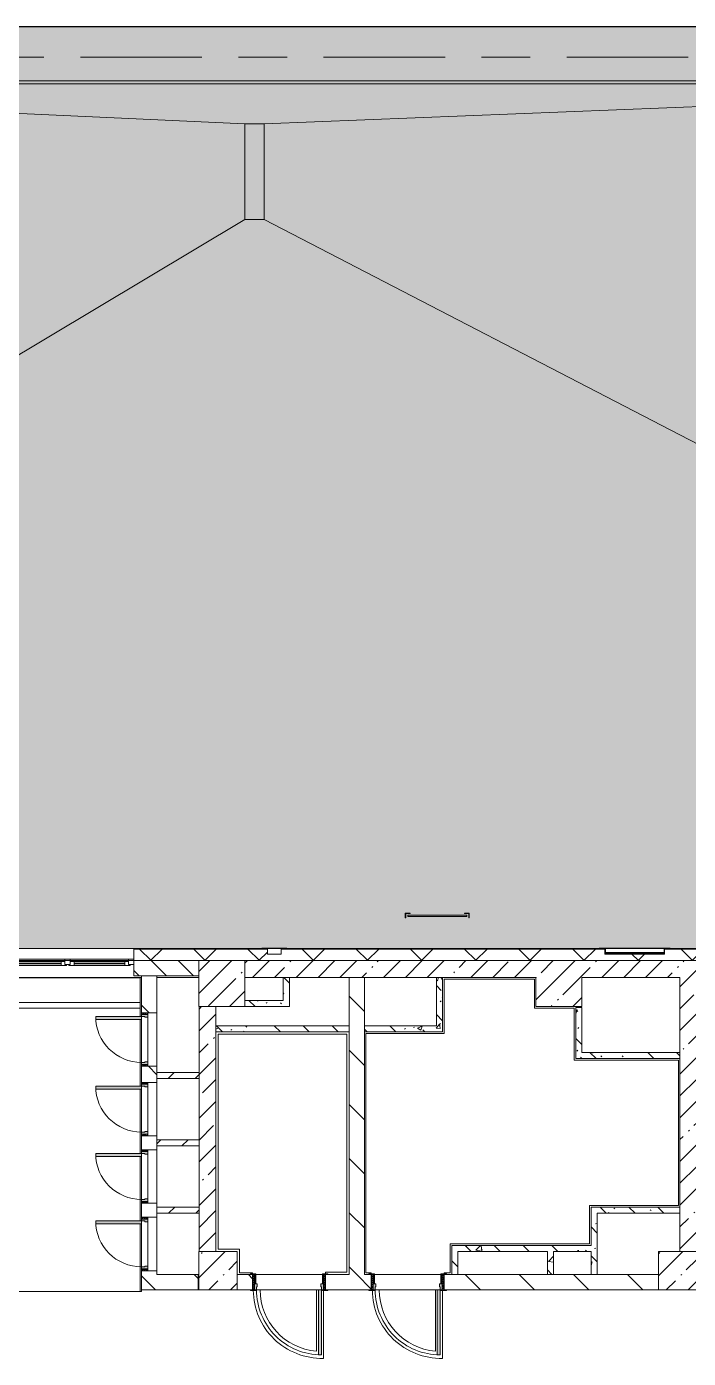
# Model space of a CAD drawing. Header units: millimetres. Extents: x 35111 to 235598, y -8553 to 29000.
# Drawn here: x 120048 to 128688, y 10005 to 27400 of the extents above; entities that cross this region are included whole.
import ezdxf

# ---------------------------------------------------------------- set-up
doc = ezdxf.new("R2010")
doc.units = ezdxf.units.MM
doc.linetypes.add('Осевая', pattern=[3175, 635, -476.25, 1587.5, -476.25])
for name, color, linetype, lineweight in [('A-DETL-1', 7, 'Continuous', 5), ('A-GENM-2', 7, 'Continuous', 5), ('A-GLAZ-2', 7, 'Continuous', 5), ('A-WALL', 7, 'Continuous', 9), ('A-WALL-2', 7, 'Continuous', 5), ('I-WALL-3', 7, 'Continuous', 5), ('S-COLS-1', 7, 'Continuous', 5), ('Оси-2', 7, 'Осевая', 9)]:
    doc.layers.add(name, color=color, linetype=linetype, lineweight=lineweight)
doc.layers.add('A-DETL-GENF-3', color=7, linetype='Continuous', lineweight=9, true_color=0xc0c0c0, transparency=0.4)
for name, color, linetype, lineweight, true_color in [('A-DOOR-2', 7, 'Continuous', 5, 0xaaaaaa), ('A-DOOR-3', 7, 'Continuous', 5, 0xe2e2e2), ('A-DOOR-FRAM-2', 7, 'Continuous', 5, 0xe2e2e2), ('A-DOOR-FRAM-3', 7, 'Continuous', 5, 0xaaaaaa), ('A-FLOR-1', 7, 'Continuous', 5, 0xb7b7b7), ('A-FLOR-2', 7, 'Continuous', 5, 0xaaaaaa), ('A-GENM-3', 7, 'Continuous', 5, 0x737373), ('A-WALL-3', 7, 'Continuous', 5, 0x737373), ('I-WALL-4', 7, 'Continuous', 5, 0x787878)]:
    doc.layers.add(name, color=color, linetype=linetype, lineweight=lineweight, true_color=true_color)
pattern_1 = [(135, (108587.53, 0), (-353.553, -353.553), [])]
pattern_2 = [(135, (1826.41, 164.685), (-14.14214, -14.14214), []), (225, (1826.41, 164.685), (14.14214, -14.14214), [])]
pattern_3 = [(45, (-296.384, 164.685), (-14.1421, 14.1421), []), (135, (-296.384, 164.685), (-14.1421, -14.1421), [])]
pattern_4 = [(45, (108587.53, 0), (-285.123, 285.123), []), (45, (108872.65, 0), (-285.123, 285.123), [504.031, -100.806, 16.764, -84.042])]
pattern_5 = [(135, (108587.53, 0), (-377.171, -377.171), [533.4, -88.9, 17.78, -88.9]), (135, (108587.53, 376.94), (-377.171, -377.171), []), (50, (108587.53, 0), (637.645, -55.787), [66.675, -733.425]), (355, (108587.5, 0), (-123.35, 668.7), [53.34, -586.74]), (100.451, (108640.66, -4.65), (514.299, 612.908), [56.665, -623.315]), (46.184, (108587.5, 177.8), (948.776, -147.15), [100.012, -1100.137]), (96.636, (108666.6, 165.5), (830.91, 865.997), [84.998, -934.973]), (351.184, (108587.5, 177.8), (830.918, 865.99), [80.01, -880.11]), (21, (108676.43, 133.35), (530.651, -357.928), [66.675, -733.425]), (326, (108676.4, 133.35), (216.308, 644.658), [53.34, -586.74]), (71.451, (108720.65, 103.5), (746.96, 286.724), [56.665, -623.315]), (37.5, (108587.53, 0), (10.8105, 295.9426), [16.764, -562.864, 16.764, -578.866, -588.962]), (37.5, (108587.53, 0), (10.8105, 295.9426), [-1175.258, 16.764, -572.198]), (7.5, (108587.53, 0), (233.869, 350.6318), [16.764, -322.834, 16.764, -549.529, -224.472]), (7.5, (108587.53, 0), (233.869, 350.6318), [-905.891, 16.764, -207.708]), (327.5, (108389.28, 0), (474.5678, -20.0513), [16.764, -205.486, 16.764, -676.656, -920.115]), (327.5, (108389.28, 0), (474.5678, -20.0513), [-915.67, 16.764, -903.351]), (317.5, (108300.4, 0), (518.452, 88.9934), [16.764, -272.161, 16.764, -443.738, -653.415]), (317.5, (108300.4, 0), (518.452, 88.9934), [-749.427, 16.764, -636.651])]
pattern_6 = [(45, (108587.53, 0), (-176.7767, 176.7767), [])]

# ---------------------------------------------------------------- blocks, each defined once
blk = doc.blocks.new('BSC_Колонна _Прямоугольная - 600х600-V203-3_9_2_птичка')
at = {"layer": 'S-COLS-1'}
h = blk.add_hatch(dxfattribs=at)
h.set_pattern_fill('FP_97', color=256, style=0, pattern_type=2)
h.set_pattern_definition([(45, (-14010, -14900), (-285.123, 285.123), []), (45, (-13724.88, -14900), (-285.123, 285.123), [504.031, -100.806, 16.764, -84.042])])
h.paths.add_polyline_path([(-22, -300), (300, -300), (300, 300), (-300, 300), (-300, -300)])
for p, q in [((300, 300), (-300, 300)), ((-300, 300), (-300, -300)), ((300, -300), (300, 300)), ((-300, -300), (300, -300))]:
    blk.add_line(p, q, dxfattribs=at)
blk = doc.blocks.new('парапет1 - парапет-18629556-3_9_2_птичка')
at = {"layer": 'A-GENM-2'}
blk.add_line((-2411, 27400), (33928, 27400), dxfattribs=at)
at = {"layer": 'A-GENM-3'}
for p, q in [((33219, 26691), (-1702, 26691)), ((-1665, 26654), (33182, 26654))]:
    blk.add_line(p, q, dxfattribs=at)
blk = doc.blocks.new('110_Дверь_СКБ_1Ст_Внутренняя1 - Д-7_п__950x2100h_Туалет EW30-32897972-3_9_2_птичка')
at = {"layer": 'A-DOOR-2'}
h = blk.add_hatch(dxfattribs=at)
h.set_pattern_fill('FP_107', color=256, style=0, pattern_type=2)
h.set_pattern_definition(pattern_2)
h.paths.add_polyline_path([(487.5, 100), (462.5, 100), (462.5, -100), (487.5, -100)])
at = {"layer": 'A-DOOR-3'}
h = blk.add_hatch(color=256, dxfattribs=at)
h.paths.add_polyline_path([(437.5, 100), (437.5, 60), (427.5, 60), (427.5, 20), (462.5, 20), (462.5, 100)])
h.paths.add_polyline_path([(-412.5, 100), (-437.5, 100), (-437.5, 20), (-402.5, 20), (-402.5, 60), (-412.5, 60)])
at = {"layer": 'A-DOOR-FRAM-2'}
for points in [[(-412.5, 950), (-412.5, 100), (-372.5, 100), (-372.5, 950)], [(-492.5, 108), (-492.5, 100), (-422.5, 100), (-422.5, 108)], [(-422.5, 20), (-437.5, 20), (-437.5, -100), (-422.5, -100)], [(517.5, 108), (447.5, 108), (447.5, 100), (517.5, 100)], [(462.5, 20), (447.5, 20), (447.5, -100), (462.5, -100)], [(-492.5, -100), (-492.5, -108), (-422.5, -108), (-422.5, -100)], [(447.5, -100), (447.5, -108), (517.5, -108), (517.5, -100)]]:
    blk.add_hatch(color=256, dxfattribs=at).paths.add_polyline_path(points)
at = {"layer": 'A-DOOR-FRAM-3'}
h = blk.add_hatch(dxfattribs=at)
h.set_pattern_fill('FP_108', color=256, style=0, pattern_type=2)
h.set_pattern_definition(pattern_3)
h.paths.add_polyline_path([(-437.5, 100), (-462.5, 100), (-462.5, -100), (-437.5, -100)])
at = {"layer": 'A-DOOR-2'}
for p, q in [((-412.5, 950), (-412.5, 100)), ((-372.5, 950), (-412.5, 950)), ((-372.5, 100), (-372.5, 950)), ((-412.5, 100), (-372.5, 100))]:
    blk.add_line(p, q, dxfattribs=at)
blk.add_arc((-412.5, 100), 850, 360, 90, dxfattribs=at)
at = {"layer": 'A-DOOR-FRAM-3'}
for p, q in [((-422.5, 108), (-492.5, 108)), ((-492.5, 108), (-492.5, 100)), ((-492.5, 100), (-422.5, 100)), ((-437.5, 100), (-462.5, 100)), ((-462.5, 100), (-462.5, -100)), ((-412.5, 100), (-437.5, 100)), ((-437.5, 100), (-437.5, 20)), ((-437.5, -100), (-437.5, 100)), ((-422.5, 100), (-437.5, 100)), ((-437.5, 100), (-437.5, 99)), ((-437.5, 99), (-422.5, 99)), ((-437.5, 20), (-402.5, 20)), ((-422.5, 20), (-437.5, 20)), ((-437.5, 20), (-437.5, -100)), ((-422.5, 100), (-422.5, 108)), ((-422.5, 99), (-422.5, 100)), ((-422.5, -100), (-422.5, 20)), ((-412.5, 60), (-412.5, 100)), ((-402.5, 60), (-412.5, 60)), ((-402.5, 20), (-402.5, 60)), ((437.5, 60), (427.5, 60)), ((427.5, 60), (427.5, 20)), ((427.5, 20), (462.5, 20)), ((437.5, 100), (437.5, 60)), ((462.5, 100), (437.5, 100)), ((517.5, 108), (447.5, 108)), ((447.5, 108), (447.5, 100)), ((462.5, 100), (447.5, 100)), ((447.5, 100), (447.5, 99)), ((447.5, 100), (517.5, 100)), ((447.5, 99), (462.5, 99)), ((462.5, 20), (447.5, 20)), ((447.5, 20), (447.5, -100)), ((462.5, 20), (462.5, 100)), ((487.5, 100), (462.5, 100)), ((462.5, 100), (462.5, -100)), ((462.5, 99), (462.5, 100)), ((462.5, -100), (462.5, 20)), ((487.5, -100), (487.5, 100)), ((517.5, 100), (517.5, 108)), ((-422.5, -100), (-492.5, -100)), ((-492.5, -100), (-492.5, -108)), ((-492.5, -108), (-422.5, -108)), ((-462.5, -100), (-437.5, -100)), ((-437.5, -100), (-422.5, -100)), ((-422.5, -108), (-422.5, -100)), ((447.5, -100), (462.5, -100)), ((517.5, -100), (447.5, -100)), ((447.5, -100), (447.5, -108)), ((447.5, -108), (517.5, -108)), ((462.5, -100), (487.5, -100)), ((517.5, -108), (517.5, -100))]:
    blk.add_line(p, q, dxfattribs=at)
blk = doc.blocks.new('110_Дверь_СКБ_1Ст_Внутренняя1 - Д-7_п__950x2100h_Туалет-32491181-3_9_2_птичка')
at = {"layer": 'A-DOOR-2'}
h = blk.add_hatch(dxfattribs=at)
h.set_pattern_fill('FP_107', color=256, style=0, pattern_type=2)
h.set_pattern_definition(pattern_2)
h.paths.add_polyline_path([(487.5, 100), (462.5, 100), (462.5, -100), (487.5, -100)])
at = {"layer": 'A-DOOR-3'}
h = blk.add_hatch(color=256, dxfattribs=at)
h.paths.add_polyline_path([(437.5, 100), (437.5, 60), (427.5, 60), (427.5, 20), (462.5, 20), (462.5, 100)])
h.paths.add_polyline_path([(-412.5, 100), (-437.5, 100), (-437.5, 20), (-402.5, 20), (-402.5, 60), (-412.5, 60)])
at = {"layer": 'A-DOOR-FRAM-2'}
for points in [[(-412.5, 950), (-412.5, 100), (-372.5, 100), (-372.5, 950)], [(-492.5, 108), (-492.5, 100), (-422.5, 100), (-422.5, 108)], [(-422.5, 20), (-437.5, 20), (-437.5, -100), (-422.5, -100)], [(517.5, 108), (447.5, 108), (447.5, 100), (517.5, 100)], [(462.5, 20), (447.5, 20), (447.5, -100), (462.5, -100)], [(-492.5, -100), (-492.5, -108), (-422.5, -108), (-422.5, -100)], [(447.5, -100), (447.5, -108), (517.5, -108), (517.5, -100)]]:
    blk.add_hatch(color=256, dxfattribs=at).paths.add_polyline_path(points)
at = {"layer": 'A-DOOR-FRAM-3'}
h = blk.add_hatch(dxfattribs=at)
h.set_pattern_fill('FP_108', color=256, style=0, pattern_type=2)
h.set_pattern_definition(pattern_3)
h.paths.add_polyline_path([(-437.5, 100), (-462.5, 100), (-462.5, -100), (-437.5, -100)])
at = {"layer": 'A-DOOR-2'}
for p, q in [((-412.5, 950), (-412.5, 100)), ((-372.5, 950), (-412.5, 950)), ((-372.5, 100), (-372.5, 950)), ((-412.5, 100), (-372.5, 100))]:
    blk.add_line(p, q, dxfattribs=at)
blk.add_arc((-412.5, 100), 850, 360, 90, dxfattribs=at)
at = {"layer": 'A-DOOR-FRAM-3'}
for p, q in [((-422.5, 108), (-492.5, 108)), ((-492.5, 108), (-492.5, 100)), ((-492.5, 100), (-422.5, 100)), ((-437.5, 100), (-462.5, 100)), ((-462.5, 100), (-462.5, -100)), ((-412.5, 100), (-437.5, 100)), ((-437.5, 100), (-437.5, 20)), ((-437.5, -100), (-437.5, 100)), ((-422.5, 100), (-437.5, 100)), ((-437.5, 100), (-437.5, 99)), ((-437.5, 99), (-422.5, 99)), ((-437.5, 20), (-402.5, 20)), ((-422.5, 20), (-437.5, 20)), ((-437.5, 20), (-437.5, -100)), ((-422.5, 100), (-422.5, 108)), ((-422.5, 99), (-422.5, 100)), ((-422.5, -100), (-422.5, 20)), ((-412.5, 60), (-412.5, 100)), ((-402.5, 60), (-412.5, 60)), ((-402.5, 20), (-402.5, 60)), ((437.5, 60), (427.5, 60)), ((427.5, 60), (427.5, 20)), ((427.5, 20), (462.5, 20)), ((437.5, 100), (437.5, 60)), ((462.5, 100), (437.5, 100)), ((517.5, 108), (447.5, 108)), ((447.5, 108), (447.5, 100)), ((462.5, 100), (447.5, 100)), ((447.5, 100), (447.5, 99)), ((447.5, 100), (517.5, 100)), ((447.5, 99), (462.5, 99)), ((462.5, 20), (447.5, 20)), ((447.5, 20), (447.5, -100)), ((462.5, 20), (462.5, 100)), ((487.5, 100), (462.5, 100)), ((462.5, 100), (462.5, -100)), ((462.5, 99), (462.5, 100)), ((462.5, -100), (462.5, 20)), ((487.5, -100), (487.5, 100)), ((517.5, 100), (517.5, 108)), ((-422.5, -100), (-492.5, -100)), ((-492.5, -100), (-492.5, -108)), ((-492.5, -108), (-422.5, -108)), ((-462.5, -100), (-437.5, -100)), ((-437.5, -100), (-422.5, -100)), ((-422.5, -108), (-422.5, -100)), ((447.5, -100), (462.5, -100)), ((517.5, -100), (447.5, -100)), ((447.5, -100), (447.5, -108)), ((447.5, -108), (517.5, -108)), ((462.5, -100), (487.5, -100)), ((517.5, -108), (517.5, -100))]:
    blk.add_line(p, q, dxfattribs=at)
blk = doc.blocks.new('BSC_Колонна _Прямоугольная - 500х500-V241-3_9_2_птичка')
at = {"layer": 'S-COLS-1'}
h = blk.add_hatch(dxfattribs=at)
h.set_pattern_fill('FP_136', color=256, style=0, pattern_type=2)
h.set_pattern_definition([(45, (-19960, -11150), (-285.123, 285.123), []), (45, (-19674.88, -11150), (-285.123, 285.123), [504.031, -100.806, 16.764, -84.042])])
h.paths.add_polyline_path([(-250, -250), (250, -250), (250, 250), (-250, 250), (-250, 71)])
for p, q in [((250, 250), (-250, 250)), ((-250, 250), (-250, -250)), ((250, -250), (250, 250)), ((-250, -250), (250, -250))]:
    blk.add_line(p, q, dxfattribs=at)
blk = doc.blocks.new('120_Окно_СКБ_2Ст - 120_Окно_СКБ_2Ст 3100х2500 _мал_створка слева_ 2-V252-3_9_2_птичка')
at = {"layer": 'A-GLAZ-2'}
for p, q in [((-1550, -127), (-1550, -57)), ((-1550, -57), (-1480, -57)), ((1550, -57), (-1550, -57)), ((-1480, -127), (-1550, -127)), ((-1550, -127), (-1500, -127)), ((-1480, -127), (-1500, -127)), ((-1500, -127), (-1500, -137)), ((-1500, -137), (670, -137)), ((670, -137), (-1500, -137)), ((-1480, -57), (-1480, -127)), ((650, -87), (-1480, -87)), ((-1480, -87), (-1480, -127)), ((-1430, -137), (-1430, -87)), ((-1430, -107), (600, -107)), ((600, -117), (-1430, -117)), ((600, -137), (600, -87)), ((650, -127), (650, -57)), ((650, -57), (720, -57)), ((650, -127), (650, -87)), ((720, -127), (650, -127)), ((670, -127), (650, -127)), ((670, -127), (700, -127)), ((670, -137), (670, -127)), ((720, -127), (700, -127)), ((700, -127), (700, -137)), ((700, -137), (1500, -137)), ((1500, -137), (700, -137)), ((720, -57), (720, -127)), ((1480, -87), (720, -87)), ((720, -87), (720, -127)), ((770, -137), (770, -87)), ((770, -107), (1430, -107)), ((1430, -117), (770, -117)), ((1430, -137), (1430, -87)), ((1480, -127), (1480, -57)), ((1480, -57), (1550, -57)), ((1480, -127), (1480, -87)), ((1550, -127), (1480, -127)), ((1500, -127), (1480, -127)), ((1500, -127), (1550, -127)), ((1500, -137), (1500, -127)), ((1550, -57), (1550, -127))]:
    blk.add_line(p, q, dxfattribs=at)
blk = doc.blocks.new('BSC_Колонна _Прямоугольная - 500х500-V303-3_9_2_птичка')
at = {"layer": 'S-COLS-1'}
h = blk.add_hatch(dxfattribs=at)
h.set_pattern_fill('FP_157', color=256, style=0, pattern_type=2)
h.set_pattern_definition([(45, (-13960, -11150), (-285.123, 285.123), []), (45, (-13674.88, -11150), (-285.123, 285.123), [504.031, -100.806, 16.764, -84.042])])
h.paths.add_polyline_path([(-250, -250), (250, -250), (250, 250), (-250, 250), (-250, 71)])
for p, q in [((250, 250), (-250, 250)), ((-250, 250), (-250, -250)), ((250, -250), (250, 250)), ((-250, -250), (250, -250))]:
    blk.add_line(p, q, dxfattribs=at)
blk = doc.blocks.new('ОМ_Арматурный стержень_Форма 1 - ОМ_Арматурный стержень_Форма 1-22194821-3_9_2_птичка')
at = {"layer": 'A-GENM-3'}
for p, q in [((17206, 15793), (16438, 15793)), ((16438, 15784), (16438, 15793)), ((16438, 15775), (16438, 15784)), ((16438, 15775), (17206, 15775)), ((17206, 15793), (17206, 15784)), ((17206, 15784), (17206, 15775))]:
    blk.add_line(p, q, dxfattribs=at)
blk = doc.blocks.new('ОМ_Уголок_ГОСТ 8509-93 - ОМ_Уголок_ГОСТ 8509-93-22194824-3_9_2_птичка')
at = {"layer": 'A-GENM-3'}
for p, q in [((16404, 15821), (16404, 15758)), ((16467, 15821), (16404, 15821)), ((16404, 15758), (16410, 15758)), ((16410, 15758), (16410, 15815)), ((16410, 15815), (16467, 15815)), ((16467, 15815), (16467, 15821))]:
    blk.add_line(p, q, dxfattribs=at)
blk = doc.blocks.new('ОМ_Уголок_ГОСТ 8509-93 - ОМ_Уголок_ГОСТ 8509-93-V308-3_9_2_птичка')
at = {"layer": 'A-GENM-3'}
for p, q in [((17240, 15821), (17177, 15821)), ((17177, 15821), (17177, 15815)), ((17177, 15815), (17234, 15815)), ((17234, 15815), (17234, 15758)), ((17234, 15758), (17240, 15758)), ((17240, 15758), (17240, 15821))]:
    blk.add_line(p, q, dxfattribs=at)
blk = doc.blocks.new('110_Дверь_СКБ_1Ст - д-18 700x2100h_Технический шкаф ЭОМ и СС-V310-3_9_2_птичка')
at = {"layer": 'A-DOOR-2'}
h = blk.add_hatch(dxfattribs=at)
h.set_pattern_fill('FP_44', color=256, style=0, pattern_type=2)
h.set_pattern_definition([(135, (1951.41, 164.685), (-14.14214, -14.14214), []), (225, (1951.41, 164.685), (14.14214, -14.14214), [])])
h.paths.add_polyline_path([(337.5, 20), (362.5, 20), (362.5, 100), (337.5, 100)])
at = {"layer": 'A-DOOR-3'}
h = blk.add_hatch(color=256, dxfattribs=at)
h.paths.add_polyline_path([(-312.5, 100), (-312.5, 20), (-277.5, 20), (-277.5, 60), (-287.5, 60), (-287.5, 100)])
h.paths.add_polyline_path([(302.5, 60), (302.5, 20), (337.5, 20), (337.5, 100), (312.5, 100), (312.5, 60)])
at = {"layer": 'A-DOOR-FRAM-2'}
blk.add_hatch(color=256, dxfattribs=at).paths.add_polyline_path([(272.5, 700), (272.5, 100), (312.5, 100), (312.5, 700)])
at = {"layer": 'A-DOOR-FRAM-3'}
h = blk.add_hatch(dxfattribs=at)
h.set_pattern_fill('FP_45', color=256, style=0, pattern_type=2)
h.set_pattern_definition([(45, (-171.384, 164.685), (-14.1421, 14.1421), []), (135, (-171.384, 164.685), (-14.1421, -14.1421), [])])
h.paths.add_polyline_path([(-337.5, 20), (-312.5, 20), (-312.5, 100), (-337.5, 100)])
at = {"layer": 'A-DOOR-2'}
for p, q in [((312.5, 700), (272.5, 700)), ((272.5, 700), (272.5, 100)), ((312.5, 100), (312.5, 700)), ((272.5, 100), (312.5, 100))]:
    blk.add_line(p, q, dxfattribs=at)
blk.add_arc((312.5, 100), 600, 90, 180, dxfattribs=at)
at = {"layer": 'A-DOOR-FRAM-3'}
for p, q in [((-312.5, 100), (-337.5, 100)), ((-337.5, 100), (-337.5, 20)), ((-337.5, 20), (-312.5, 20)), ((-287.5, 100), (-312.5, 100)), ((-312.5, 100), (-312.5, 20)), ((-312.5, 20), (-312.5, 100)), ((-312.5, 20), (-277.5, 20)), ((-287.5, 60), (-287.5, 100)), ((-287.5, 100), (272.5, 100)), ((-277.5, 60), (-287.5, 60)), ((-277.5, 20), (-277.5, 60)), ((302.5, 20), (-277.5, 20)), ((312.5, 60), (302.5, 60)), ((302.5, 60), (302.5, 20)), ((302.5, 20), (337.5, 20)), ((312.5, 100), (312.5, 60)), ((337.5, 100), (312.5, 100)), ((337.5, 20), (337.5, 100)), ((362.5, 100), (337.5, 100)), ((337.5, 100), (337.5, 20)), ((337.5, 20), (362.5, 20)), ((362.5, 20), (362.5, 100))]:
    blk.add_line(p, q, dxfattribs=at)
blk = doc.blocks.new('Полоса с поворотом - Полоса с поворотом-23831104-3_9_2_птичка')
at = {"layer": 'A-GENM-2'}
for p, q in [((19783, 15306), (19017, 15306)), ((19017, 15298), (19783, 15298))]:
    blk.add_line(p, q, dxfattribs=at)
at = {"layer": 'A-GENM-3'}
blk.add_line((19017, 15363), (19783, 15363), dxfattribs=at)
blk = doc.blocks.new('Уголок вложенный - Уголок вложенный-23831105-3_9_2_птичка')
at = {"layer": 'A-GENM-2'}
for p, q in [((29237, 15288), (29237, 15349)), ((29244, 15358), (29244, 15285)), ((29244, 15285), (29240, 15285))]:
    blk.add_line(p, q, dxfattribs=at)
at = {"layer": 'A-GENM-2', "flags": 128}
for points in [[(29237, 15349), (29237, 15351), (29236, 15353), (29235, 15355), (29234, 15356), (29232, 15357), (29230, 15358), (29228, 15358)], [(29240, 15285), (29239, 15285), (29239, 15285), (29238, 15286), (29238, 15286), (29237, 15287), (29237, 15287), (29237, 15288)]]:
    blk.add_lwpolyline(points, dxfattribs=at)
at = {"layer": 'A-GENM-3'}
for p, q in [((29164, 15365), (29244, 15365)), ((29164, 15361), (29164, 15365)), ((29228, 15358), (29167, 15358)), ((29244, 15365), (29244, 15358))]:
    blk.add_line(p, q, dxfattribs=at)
at = {"layer": 'A-GENM-3', "flags": 128}
blk.add_lwpolyline([(29167, 15358), (29166, 15358), (29166, 15358), (29165, 15359), (29165, 15359), (29164, 15360), (29164, 15360), (29164, 15361)], dxfattribs=at)
blk = doc.blocks.new('Уголок вложенный - Уголок вложенный-V320-3_9_2_птичка')
at = {"layer": 'A-GENM-2'}
for p, q in [((30010, 15285), (30010, 15358)), ((30017, 15349), (30017, 15288)), ((30014, 15285), (30010, 15285))]:
    blk.add_line(p, q, dxfattribs=at)
at = {"layer": 'A-GENM-2', "flags": 128}
for points in [[(30026, 15358), (30024, 15358), (30022, 15357), (30020, 15356), (30019, 15355), (30018, 15353), (30017, 15351), (30017, 15349)], [(30017, 15288), (30017, 15287), (30017, 15287), (30016, 15286), (30016, 15286), (30015, 15285), (30015, 15285), (30014, 15285)]]:
    blk.add_lwpolyline(points, dxfattribs=at)
at = {"layer": 'A-GENM-3'}
for p, q in [((30010, 15365), (30090, 15365)), ((30010, 15358), (30010, 15365)), ((30087, 15358), (30026, 15358)), ((30090, 15365), (30090, 15361))]:
    blk.add_line(p, q, dxfattribs=at)
at = {"layer": 'A-GENM-3', "flags": 128}
blk.add_lwpolyline([(30090, 15361), (30090, 15360), (30090, 15360), (30089, 15359), (30089, 15359), (30088, 15358), (30088, 15358), (30087, 15358)], dxfattribs=at)
blk = doc.blocks.new('Уголок вложенный - Уголок вложенный-V321-3_9_2_птичка')
at = {"layer": 'A-GENM-2'}
blk.add_line((30010, 15285), (29244, 15285), dxfattribs=at)
at = {"layer": 'A-GENM-2', "flags": 128}
for points in [[(29237, 15349), (29237, 15351), (29236, 15353), (29235, 15355), (29234, 15356), (29232, 15357), (29230, 15358), (29228, 15358)], [(30026, 15358), (30024, 15358), (30022, 15357), (30020, 15356), (30019, 15355), (30018, 15353), (30017, 15351), (30017, 15349)]]:
    blk.add_lwpolyline(points, dxfattribs=at)
at = {"layer": 'A-GENM-3'}
blk.add_line((29244, 15365), (30010, 15365), dxfattribs=at)
blk = doc.blocks.new('Уголок вложенный - Уголок вложенный-23964580-3_9_2_птичка')
at = {"layer": 'A-GENM-2'}
for p, q in [((14603, 15288), (14603, 15349)), ((14610, 15285), (14606, 15285))]:
    blk.add_line(p, q, dxfattribs=at)
at = {"layer": 'A-GENM-2', "flags": 128}
for points in [[(14603, 15349), (14603, 15351), (14602, 15353), (14601, 15355), (14600, 15356), (14598, 15357), (14596, 15358), (14594, 15358)], [(14606, 15285), (14605, 15285), (14605, 15285), (14604, 15286), (14604, 15286), (14603, 15287), (14603, 15287), (14603, 15288)]]:
    blk.add_lwpolyline(points, dxfattribs=at)
at = {"layer": 'A-GENM-3'}
for p, q in [((14530, 15361), (14530, 15365)), ((14594, 15358), (14533, 15358))]:
    blk.add_line(p, q, dxfattribs=at)
at = {"layer": 'A-GENM-3', "flags": 128}
blk.add_lwpolyline([(14533, 15358), (14532, 15358), (14532, 15358), (14531, 15359), (14531, 15359), (14530, 15360), (14530, 15360), (14530, 15361)], dxfattribs=at)
blk = doc.blocks.new('Уголок вложенный - Уголок вложенный-V330-3_9_2_птичка')
at = {"layer": 'A-GENM-2'}
for p, q in [((14783, 15349), (14783, 15288)), ((14780, 15285), (14776, 15285))]:
    blk.add_line(p, q, dxfattribs=at)
at = {"layer": 'A-GENM-2', "flags": 128}
for points in [[(14792, 15358), (14790, 15358), (14788, 15357), (14786, 15356), (14785, 15355), (14784, 15353), (14783, 15351), (14783, 15349)], [(14783, 15288), (14783, 15287), (14783, 15287), (14782, 15286), (14782, 15286), (14781, 15285), (14781, 15285), (14780, 15285)]]:
    blk.add_lwpolyline(points, dxfattribs=at)
at = {"layer": 'A-GENM-3'}
for p, q in [((14853, 15358), (14792, 15358)), ((14856, 15365), (14856, 15361))]:
    blk.add_line(p, q, dxfattribs=at)
at = {"layer": 'A-GENM-3', "flags": 128}
blk.add_lwpolyline([(14856, 15361), (14856, 15360), (14856, 15360), (14855, 15359), (14855, 15359), (14854, 15358), (14854, 15358), (14853, 15358)], dxfattribs=at)
blk = doc.blocks.new('Уголок вложенный - Уголок вложенный-V331-3_9_2_птичка')
at = {"layer": 'A-GENM-2'}
blk.add_line((14776, 15285), (14610, 15285), dxfattribs=at)
at = {"layer": 'A-GENM-2', "flags": 128}
for points in [[(14598, 15357), (14596, 15358), (14594, 15358)], [(14792, 15358), (14790, 15358), (14788, 15357)]]:
    blk.add_lwpolyline(points, dxfattribs=at)
blk = doc.blocks.new('Уголок вложенный - Уголок вложенный-V332-3_9_2_птичка')
at = {"layer": 'A-GENM-2'}
for p, q in [((14603, 15349), (14603, 15288)), ((14783, 15288), (14783, 15349)), ((14606, 15285), (14780, 15285))]:
    blk.add_line(p, q, dxfattribs=at)
at = {"layer": 'A-GENM-2', "flags": 128}
for points in [[(14594, 15358), (14596, 15358), (14598, 15357), (14600, 15356), (14601, 15355), (14602, 15353), (14603, 15351), (14603, 15349)], [(14783, 15349), (14783, 15351), (14784, 15353), (14785, 15355), (14786, 15356), (14788, 15357), (14790, 15358), (14792, 15358)], [(14603, 15288), (14603, 15287), (14603, 15287), (14604, 15286), (14604, 15286), (14605, 15285), (14605, 15285), (14606, 15285)], [(14780, 15285), (14781, 15285), (14781, 15285), (14782, 15286), (14782, 15286), (14783, 15287), (14783, 15287), (14783, 15288)]]:
    blk.add_lwpolyline(points, dxfattribs=at)
at = {"layer": 'A-GENM-3'}
for p, q in [((14530, 15365), (14856, 15365)), ((14530, 15365), (14530, 15361)), ((14533, 15358), (14853, 15358)), ((14856, 15361), (14856, 15365))]:
    blk.add_line(p, q, dxfattribs=at)
at = {"layer": 'A-GENM-3', "flags": 128}
for points in [[(14530, 15361), (14530, 15360), (14530, 15360), (14531, 15359), (14531, 15359), (14532, 15358), (14532, 15358), (14533, 15358)], [(14853, 15358), (14854, 15358), (14854, 15358), (14855, 15359), (14855, 15359), (14856, 15360), (14856, 15360), (14856, 15361)]]:
    blk.add_lwpolyline(points, dxfattribs=at)
blk = doc.blocks.new('Зашивка приборов отопления34 - Зашивка приборов отопления-33324488-3_9_2_птичка')
at = {"layer": 'A-WALL-2'}
for p, q in [((34188, 26888), (34188, 26567)), ((40348, 26888), (34188, 26888)), ((40348, 26567), (40348, 26888)), ((34188, 26567), (40348, 26567)), ((40348, 26567), (34188, 26567)), ((34188, 26567), (34188, 26492)), ((34188, 26492), (40348, 26492)), ((40348, 26492), (40348, 26567))]:
    blk.add_line(p, q, dxfattribs=at)

msp = doc.modelspace()

# ---------------------------------------------------------------- hatches: boundary and pattern name
at = {"layer": 'A-DETL-GENF-3'}
msp.add_hatch(color=256, dxfattribs=at).paths.add_polyline_path([(107659.8, 14774.9), (108319.5, 14774.9), (108319.5, 15358), (147347.5, 15358), (147347.5, 23888.3), (142515.6, 23888.3), (142515.6, 27398.1), (106178.5, 27398.1), (106178.5, 14774.9), (107193.7, 14774.9)])
at = {"layer": 'A-WALL-2'}
h = msp.add_hatch(dxfattribs=at)
h.set_pattern_fill('FP_105', color=256, style=0, pattern_type=2)
h.set_pattern_definition([(45, (108587.53, 0), (-353.5534, 353.5534), []), (135, (108587.53, 0), (-353.5534, -353.5534), [])])
h.paths.add_polyline_path([(135625.9, 15200), (140697.5, 15200), (140697.5, 15350), (138604.5, 15349), (138604.5, 15288), (138597.5, 15285), (137824.5, 15288), (137824.5, 15350), (134197.8, 15349), (134197.8, 15288), (134190.8, 15285), (133017.8, 15288), (133017.8, 15350), (128377.5, 15349), (128377.5, 15288), (128370.5, 15285), (127597.5, 15288), (127597.5, 15350), (123370.5, 15349), (123370.5, 15288), (123363.5, 15285), (123190.5, 15288), (123190.3, 15350), (121447.5, 15350), (121447.5, 15200), (134997.5, 15200)])
h.paths.add_polyline_path([(146897.6, 15200), (146897.6, 15350), (146397.5, 15350), (146397.5, 15200), (146812.3, 15200)])
h.paths.add_polyline_path([(143247.5, 15200), (143997.5, 15200), (143997.5, 15350), (143247.5, 15350)])
h.paths.add_polyline_path([(142197.5, 15200), (142347.5, 15200), (142347.5, 15350), (142197.5, 15350), (142197.5, 15270.2)])
h.paths.add_polyline_path([(117747.5, 15200), (118347.5, 15200), (118347.5, 15350), (117747.5, 15350)])
h.paths.add_polyline_path([(115117.4, 15200), (115347.5, 15200), (115347.5, 15350), (108627.5, 15350), (108627.5, 15293), (108477.5, 15293), (108477.5, 15200), (114747.5, 15200)])
h.paths.add_polyline_path([(116847.5, 15200), (116847.5, 15350), (116247.5, 15350), (116247.5, 15200)])
h.paths.add_polyline_path([(141597.5, 15200), (141827.5, 15200), (141822.5, 15350), (141597.5, 15350), (141597.5, 15270.2)])
h = msp.add_hatch(dxfattribs=at)
h.set_pattern_fill('FP_103', color=256, style=0, pattern_type=2)
h.set_pattern_definition([(135, (108587.53, 0), (-176.7767, -176.7767), [])])
h.paths.add_polyline_path([(121642.8, 15000), (122297.5, 15000), (122297.5, 15200), (121447.5, 15200), (121447.5, 15000), (121548.8, 15000)])
h.paths.add_polyline_path([(113247.5, 15000), (114747.5, 15000), (114747.5, 15200), (113247.5, 15200)])
h.paths.add_polyline_path([(117914, 15000), (118347.5, 15000), (118347.5, 15200), (117747.5, 15200), (117747.5, 15000)])
h.paths.add_polyline_path([(116847.5, 15000), (116847.5, 15200), (116247.5, 15200), (116247.5, 15000)])
at = {"layer": 'I-WALL-3'}
h = msp.add_hatch(dxfattribs=at)
h.set_pattern_fill('FP_101', color=256, style=0, pattern_type=2)
h.set_pattern_definition(pattern_4)
h.paths.add_polyline_path([(140697.5, 14980), (140697.5, 15200), (139197.5, 15200), (139197.5, 14980), (140348.7, 14980)])
h.paths.add_polyline_path([(123397.5, 14980), (126697.8, 14980), (126697.8, 15200), (122897.5, 15200), (122897.5, 14980)])
h.paths.add_polyline_path([(138597.5, 14980), (138597.5, 15200), (134997.5, 15200), (134997.5, 14980), (138422.5, 14980)])
h.paths.add_polyline_path([(134397.5, 14980), (134397.5, 15200), (131097.5, 15200), (131097.5, 14980), (133761.5, 14980)])
h.paths.add_polyline_path([(127297.8, 14980), (130497.5, 14980), (130497.5, 15200), (127297.8, 15200)])
h = msp.add_hatch(dxfattribs=at)
h.set_pattern_fill('FP_104', color=256, style=0, pattern_type=2)
h.set_pattern_definition(pattern_1)
h.paths.add_polyline_path([(121628.8, 11100), (121748.8, 11100), (121748.8, 11150), (121548.8, 11150), (121548.8, 11100)])
h.paths.add_polyline_path([(121548.8, 11850), (121748.8, 11850), (121748.8, 12030), (121548.8, 12030)])
h.paths.add_polyline_path([(121748.8, 12730), (121748.8, 12910), (121548.8, 12910), (121548.8, 12730), (121628.8, 12730)])
h.paths.add_polyline_path([(121628.8, 13610), (121748.8, 13610), (121748.8, 13819.9), (121548.8, 13819.9), (121548.8, 13610)])
h.paths.add_polyline_path([(121548.8, 14519.9), (121748.8, 14519.9), (121748.8, 15000), (121548.8, 15000), (121548.8, 14691.7)])
h = msp.add_hatch(dxfattribs=at)
h.set_pattern_fill('FP_104', color=256, style=0, pattern_type=2)
h.set_pattern_definition(pattern_1)
h.paths.add_polyline_path([(124439.4, 11100), (124457.5, 11100), (124457.5, 14980), (124257.5, 14980), (124257.5, 11100)])
h = msp.add_hatch(dxfattribs=at)
h.set_pattern_fill('FP_101', color=256, style=0, pattern_type=2)
h.set_pattern_definition(pattern_4)
h.paths.add_polyline_path([(128797.5, 11400), (128797.5, 14980), (128577.5, 14980), (128577.5, 11400)])
h = msp.add_hatch(dxfattribs=at)
h.set_pattern_fill('FP_101', color=256, style=0, pattern_type=2)
h.set_pattern_definition(pattern_4)
h.paths.add_polyline_path([(122298.5, 11400), (122518.5, 11400), (122518.5, 14600), (122298.5, 14600), (122298.5, 11900)])
h = msp.add_hatch(dxfattribs=at)
h.set_pattern_fill('FP_106', color=256, style=0, pattern_type=2)
h.set_pattern_definition(pattern_6)
h.paths.add_polyline_path([(122298.5, 13660), (122298.5, 13740), (121748.8, 13740), (121748.8, 13660)])
h = msp.add_hatch(dxfattribs=at)
h.set_pattern_fill('FP_106', color=256, style=0, pattern_type=2)
h.set_pattern_definition(pattern_6)
h.paths.add_polyline_path([(122298.5, 12780), (122298.5, 12860), (121748.8, 12860), (121748.8, 12780)])
h = msp.add_hatch(dxfattribs=at)
h.set_pattern_fill('FP_106', color=256, style=0, pattern_type=2)
h.set_pattern_definition(pattern_6)
h.paths.add_polyline_path([(122298.5, 11900), (122298.5, 11980), (121748.8, 11980), (121748.8, 11900)])
h = msp.add_hatch(dxfattribs=at)
h.set_pattern_fill('FP_104', color=256, style=0, pattern_type=2)
h.set_pattern_definition(pattern_1)
h.paths.add_polyline_path([(122288.5, 10900), (122288.5, 11100), (121548.8, 11100), (121548.8, 10900)])
h = msp.add_hatch(dxfattribs=at)
h.set_pattern_fill('FP_104', color=256, style=0, pattern_type=2)
h.set_pattern_definition(pattern_1)
h.paths.add_polyline_path([(128297.5, 10900), (128297.5, 11100), (125497.5, 11100), (125497.5, 10900), (128168.3, 10900)])
h.paths.add_polyline_path([(124547.5, 10900), (124547.5, 11100), (123948.5, 11100), (123948.5, 10900), (124517.5, 10900)])
h.paths.add_polyline_path([(122968.5, 10900), (122998.5, 10900), (122998.5, 11100), (122797.5, 11100), (122797.5, 10900)])
at = {"layer": 'I-WALL-4'}
h = msp.add_hatch(dxfattribs=at)
h.set_pattern_fill('FP_111', color=256, style=0, pattern_type=2)
h.set_pattern_definition(pattern_5)
h.paths.add_polyline_path([(123477.5, 14680), (123477.5, 14980), (123397.5, 14980), (123397.5, 14680)])
h = msp.add_hatch(dxfattribs=at)
h.set_pattern_fill('FP_111', color=256, style=0, pattern_type=2)
h.set_pattern_definition(pattern_5)
h.paths.add_polyline_path([(125477.5, 14350), (125477.5, 14980), (125397.5, 14980), (125397.5, 14350)])
h = msp.add_hatch(dxfattribs=at)
h.set_pattern_fill('FP_111', color=256, style=0, pattern_type=2)
h.set_pattern_definition(pattern_5)
h.paths.add_polyline_path([(122897.5, 14600), (123477.5, 14600), (123477.5, 14680), (122897.5, 14680)])
h = msp.add_hatch(dxfattribs=at)
h.set_pattern_fill('FP_111', color=256, style=0, pattern_type=2)
h.set_pattern_definition(pattern_5)
h.paths.add_polyline_path([(127297.8, 13920), (127297.8, 14590), (127217.8, 14590), (127217.8, 13920)])
h = msp.add_hatch(dxfattribs=at)
h.set_pattern_fill('FP_111', color=256, style=0, pattern_type=2)
h.set_pattern_definition(pattern_5)
h.paths.add_polyline_path([(124257.5, 14270), (124257.5, 14350), (122518.5, 14350), (122518.5, 14270), (122575, 14270)])
h = msp.add_hatch(dxfattribs=at)
h.set_pattern_fill('FP_111', color=256, style=0, pattern_type=2)
h.set_pattern_definition(pattern_5)
h.paths.add_polyline_path([(124457.5, 14270), (125477.5, 14270), (125477.5, 14350), (124457.5, 14350)])
h = msp.add_hatch(dxfattribs=at)
h.set_pattern_fill('FP_111', color=256, style=0, pattern_type=2)
h.set_pattern_definition(pattern_5)
h.paths.add_polyline_path([(128577.5, 13920), (128577.5, 14000), (127297.8, 14000), (127297.8, 13920), (128168.3, 13920)])
h = msp.add_hatch(dxfattribs=at)
h.set_pattern_fill('FP_111', color=256, style=0, pattern_type=2)
h.set_pattern_definition(pattern_5)
h.paths.add_polyline_path([(127497.5, 11100), (127497.5, 11981.9), (127417.5, 11981.9), (127417.5, 11100)])
h = msp.add_hatch(dxfattribs=at)
h.set_pattern_fill('FP_111', color=256, style=0, pattern_type=2)
h.set_pattern_definition(pattern_5)
h.paths.add_polyline_path([(128577.5, 11901.9), (128577.5, 11981.9), (127497.5, 11981.9), (127497.5, 11901.9), (128168.3, 11901.9)])
h = msp.add_hatch(dxfattribs=at)
h.set_pattern_fill('FP_111', color=256, style=0, pattern_type=2)
h.set_pattern_definition(pattern_5)
h.paths.add_polyline_path([(125597.5, 11100), (125677.5, 11100), (125677.5, 11480), (125597.5, 11480), (125597.5, 11221)])
h = msp.add_hatch(dxfattribs=at)
h.set_pattern_fill('FP_111', color=256, style=0, pattern_type=2)
h.set_pattern_definition(pattern_5)
h.paths.add_polyline_path([(126927.5, 11400), (127417.5, 11400), (127417.5, 11480), (125677.5, 11480), (125677.5, 11400), (126847.5, 11400)])
h = msp.add_hatch(dxfattribs=at)
h.set_pattern_fill('FP_111', color=256, style=0, pattern_type=2)
h.set_pattern_definition(pattern_5)
h.paths.add_polyline_path([(126927.5, 11100), (126927.5, 11400), (126847.5, 11400), (126847.5, 11100)])
at = {"layer": 'S-COLS-1'}
h = msp.add_hatch(dxfattribs=at)
h.set_pattern_fill('FP_101', color=256, style=0, pattern_type=2)
h.set_pattern_definition(pattern_4)
h.paths.add_polyline_path([(127297.8, 14600), (127297.8, 15200), (126697.8, 15200), (126697.8, 14600)])

# ---------------------------------------------------------------- linework, layer by layer
at = {"layer": 'A-DETL-1'}
for p, q in [((142515.6, 27398.1), (106178.5, 27398.1)), ((108319.5, 15358), (146897.6, 15358))]:
    msp.add_line(p, q, dxfattribs=at)
at = {"layer": 'A-FLOR-1'}
for p, q in [((122897.5, 26130), (111587.8, 26653.6)), ((136184, 26653.6), (123147.5, 26130)), ((122897.5, 24880), (122897.5, 26130)), ((123147.5, 26130), (122897.5, 26130)), ((123147.5, 26130), (123147.5, 24880)), ((107229.5, 15518.4), (122897.5, 24880)), ((123147.5, 24880), (122897.5, 24880)), ((141515.7, 15358), (123147.5, 24880))]:
    msp.add_line(p, q, dxfattribs=at)
at = {"layer": 'A-FLOR-2'}
for p, q in [((121528.8, 14980), (115347.5, 14980)), ((121528.8, 14655), (121528.8, 14980)), ((126677.8, 14960), (125497.5, 14960)), ((125497.5, 14960), (125497.5, 14250)), ((126677.8, 14580), (126677.8, 14960)), ((115347.5, 14655), (121528.8, 14655)), ((121528.8, 14469.9), (121528.8, 14580)), ((127197.8, 14580), (126677.8, 14580)), ((127197.8, 13900), (127197.8, 14580)), ((121528.8, 13560), (121528.8, 14429.9)), ((124226.5, 14239), (122549.5, 14239)), ((122549.5, 14239), (122549.5, 11431)), ((124226.5, 11131), (124226.5, 14239)), ((125497.5, 14250), (124477.5, 14250)), ((124477.5, 14250), (124477.5, 11120)), ((128557.5, 13900), (127197.8, 13900)), ((128557.5, 12000), (128557.5, 13900)), ((121528.8, 12680), (121528.8, 13520)), ((121528.8, 11800), (121528.8, 12640)), ((127397.5, 11500), (127397.5, 12000)), ((127397.5, 12000), (128557.5, 12000)), ((121528.8, 10880), (121528.8, 11760)), ((125577.5, 11120), (125577.5, 11500)), ((125577.5, 11500), (127397.5, 11500)), ((122549.5, 11431), (122828.5, 11431)), ((122828.5, 11431), (122828.5, 11120)), ((122828.5, 11120), (122998.5, 11120)), ((122998.5, 11120), (122998.5, 11108)), ((123948.5, 11108), (123948.5, 11131)), ((123948.5, 11131), (124226.5, 11131)), ((124477.5, 11120), (124547.5, 11120)), ((124547.5, 11120), (124547.5, 11108)), ((125497.5, 11108), (125497.5, 11120)), ((125497.5, 11120), (125577.5, 11120)), ((121548.8, 10880), (108923.5, 10880)), ((121548.8, 10900), (121548.8, 10880)), ((122297.5, 10900), (122288.5, 10900)), ((123096.5, 10899.9), (123038.5, 10899.9)), ((123048.5, 10901.4), (123898.5, 10901.4)), ((123858.5, 10899.9), (123831.5, 10899.9)), ((123831.5, 10899.9), (123831.5, 10097.9)), ((123908.5, 10899.9), (123898.5, 10899.9)), ((123921.5, 10005.1), (123921.5, 10892)), ((124651.5, 10899.9), (124587.5, 10899.9)), ((124597.5, 10900), (125407.5, 10900)), ((125407.5, 10899.9), (125386.5, 10899.9)), ((125386.5, 10899.9), (125386.5, 10097.9)), ((125457.5, 10899.9), (125447.5, 10899.9)), ((125476.5, 10005.1), (125476.5, 10892))]:
    msp.add_line(p, q, dxfattribs=at)
for centre, radius, start, end in [((123901.5, 10899.9), 895, 180.50534, 271.28046), ((123901.5, 10899.9), 805, 180, 265.01146), ((125456.5, 10899.9), 895, 180.50534, 271.28046), ((125456.5, 10899.9), 805, 180, 265.01146)]:
    msp.add_arc(centre, radius, start, end, dxfattribs=at)
at = {"layer": 'A-WALL'}
for p, q in [((123189.6, 15353), (121447.5, 15353)), ((123190.4, 15350), (121447.5, 15350)), ((127598, 15350), (123370.6, 15350)), ((127599.3, 15353), (123371.5, 15353)), ((133019.5, 15353), (128375.8, 15353)), ((133018.2, 15350), (128377.1, 15350)), ((122297.5, 15200), (121447.5, 15200)), ((121447.5, 15200), (122297.5, 15200)), ((126697.8, 15200), (122897.5, 15200)), ((130497.5, 15200), (127297.8, 15200)), ((121748.8, 15000), (121548.8, 15000)), ((123477.5, 14980), (123397.5, 14980)), ((124457.5, 14980), (124257.5, 14980)), ((125477.5, 14980), (125397.5, 14980)), ((122518.5, 14350), (122518.5, 14270)), ((124257.5, 14270), (124257.5, 14350)), ((124457.5, 14350), (124457.5, 14270)), ((128577.5, 13920), (128577.5, 14000)), ((121748.8, 13740), (121748.8, 13660)), ((122298.5, 13660), (122298.5, 13740)), ((121748.8, 12860), (121748.8, 12780)), ((122298.5, 12780), (122298.5, 12860)), ((121748.8, 11980), (121748.8, 11900)), ((122298.5, 11900), (122298.5, 11980)), ((128577.5, 11901.9), (128577.5, 11981.9)), ((125597.5, 11100), (125677.5, 11100)), ((126847.5, 11100), (126927.5, 11100)), ((127417.5, 11100), (127497.5, 11100))]:
    msp.add_line(p, q, dxfattribs=at)
at = {"layer": 'A-WALL-2'}
for p, q in [((121447.5, 15358), (121447.5, 15000)), ((121447.5, 15200), (118347.5, 15200)), ((122897.5, 15200), (130497.5, 15200)), ((121447.5, 15000), (121548.8, 15000)), ((121748.8, 15000), (122297.5, 15000))]:
    msp.add_line(p, q, dxfattribs=at)
at = {"layer": 'A-WALL-3'}
for p, q in [((123120.5, 15358), (108627.5, 15358)), ((123194.5, 15358), (123181.5, 15358)), ((123379.5, 15358), (123366.6, 15358)), ((127527.5, 15358), (123440.5, 15358)), ((127601.5, 15358), (127588.5, 15358)), ((128386.5, 15358), (128373.6, 15358)), ((132947.8, 15358), (128447.5, 15358))]:
    msp.add_line(p, q, dxfattribs=at)
at = {"layer": 'I-WALL-3'}
for p, q in [((121548.8, 14980), (121528.8, 14980)), ((121548.8, 15000), (121548.8, 14519.9)), ((121748.8, 15000), (121748.8, 13740)), ((122297.5, 14980), (121748.8, 14980)), ((122897.5, 14980), (123397.5, 14980)), ((123397.5, 14980), (123397.5, 14680)), ((123477.5, 14980), (124257.5, 14980)), ((123477.5, 14600), (123477.5, 14980)), ((124257.5, 14980), (124257.5, 14350)), ((124457.5, 14350), (124457.5, 14980)), ((124457.5, 14980), (125397.5, 14980)), ((125397.5, 14980), (125397.5, 14350)), ((125477.5, 14270), (125477.5, 14980)), ((125477.5, 14980), (126697.8, 14980)), ((127297.8, 14980), (128577.5, 14980)), ((128577.5, 14980), (128577.5, 14000)), ((123397.5, 14680), (122897.5, 14680)), ((121628.8, 14519.9), (121748.8, 14519.9)), ((122298.5, 14600), (122298.5, 13740)), ((122518.5, 14350), (122518.5, 14600)), ((122897.5, 14600), (123477.5, 14600)), ((127217.8, 14590), (127217.8, 13920)), ((127297.8, 14590), (127217.8, 14590)), ((127297.8, 14000), (127297.8, 14590)), ((124257.5, 14350), (122518.5, 14350)), ((122518.5, 14270), (124257.5, 14270)), ((122518.5, 11400), (122518.5, 14270)), ((124257.5, 14270), (124257.5, 11100)), ((125397.5, 14350), (124457.5, 14350)), ((124457.5, 11100), (124457.5, 14270)), ((124457.5, 14270), (125477.5, 14270)), ((127217.8, 13920), (128577.5, 13920)), ((128577.5, 14000), (127297.8, 14000)), ((128577.5, 13920), (128577.5, 11981.9)), ((121548.8, 13819.9), (121548.8, 13610)), ((121748.8, 13819.9), (121628.8, 13819.9)), ((121628.8, 13610), (121748.8, 13610)), ((122298.5, 13740), (121748.8, 13740)), ((121748.8, 13660), (121748.8, 12860)), ((121748.8, 13660), (122298.5, 13660)), ((122298.5, 13660), (122298.5, 12860)), ((121548.8, 12910), (121548.8, 12730)), ((121748.8, 12910), (121628.8, 12910)), ((121628.8, 12730), (121748.8, 12730)), ((122298.5, 12860), (121748.8, 12860)), ((121748.8, 12780), (121748.8, 11980)), ((121748.8, 12780), (122298.5, 12780)), ((122298.5, 12780), (122298.5, 11980)), ((121548.8, 12030), (121548.8, 11850)), ((121748.8, 12030), (121628.8, 12030)), ((121628.8, 11850), (121748.8, 11850)), ((122298.5, 11980), (121748.8, 11980)), ((121748.8, 11900), (121748.8, 11100)), ((121748.8, 11900), (122298.5, 11900)), ((122298.5, 11900), (122298.5, 11400)), ((127417.5, 11981.9), (127417.5, 11480)), ((128577.5, 11981.9), (127417.5, 11981.9)), ((127497.5, 11100), (127497.5, 11901.9)), ((127497.5, 11901.9), (128577.5, 11901.9)), ((128577.5, 11901.9), (128577.5, 11400)), ((125597.5, 11480), (125597.5, 11100)), ((127417.5, 11480), (125597.5, 11480)), ((125677.5, 11100), (125677.5, 11400)), ((125677.5, 11400), (126847.5, 11400)), ((126847.5, 11400), (126847.5, 11100)), ((126927.5, 11400), (127417.5, 11400)), ((126927.5, 11100), (126927.5, 11400)), ((127417.5, 11400), (127417.5, 11100)), ((121548.8, 11150), (121548.8, 10900)), ((121748.8, 11150), (121628.8, 11150)), ((122288.5, 11100), (121748.8, 11100)), ((122288.5, 10900), (122288.5, 11100)), ((122968.5, 11100), (122797.5, 11100)), ((123038.5, 11100), (123908.5, 11100)), ((124257.5, 11100), (123978.5, 11100)), ((124517.5, 11100), (124457.5, 11100)), ((124587.5, 11100), (125457.5, 11100)), ((125597.5, 11100), (125527.5, 11100)), ((126847.5, 11100), (125677.5, 11100)), ((127417.5, 11100), (126927.5, 11100)), ((128297.5, 11100), (127497.5, 11100)), ((121548.8, 10900), (122288.5, 10900)), ((122797.5, 10900), (122968.5, 10900)), ((123858.5, 10900), (123048.5, 10900)), ((123978.5, 10900), (124517.5, 10900)), ((125407.5, 10900), (124597.5, 10900)), ((125527.5, 10900), (128297.5, 10900))]:
    msp.add_line(p, q, dxfattribs=at)
at = {"layer": 'S-COLS-1'}
for p, q in [((127297.8, 15200), (126697.8, 15200)), ((126697.8, 14980), (126697.8, 14600)), ((127297.8, 14600), (127297.8, 14980)), ((126697.8, 14600), (127297.8, 14600))]:
    msp.add_line(p, q, dxfattribs=at)
at = {"layer": 'Оси-2'}
msp.add_line((116463.2, 27000), (129997.5, 27000), dxfattribs=at)

# ---------------------------------------------------------------- block references
at = {"layer": 'A-DOOR-2'}
for name, p, rotation in [('110_Дверь_СКБ_1Ст - д-18 700x2100h_Технический шкаф ЭОМ и СС-V310-3_9_2_птичка', (121648.8, 14157.4), 89.99999999999991), ('110_Дверь_СКБ_1Ст - д-18 700x2100h_Технический шкаф ЭОМ и СС-V310-3_9_2_птичка', (121648.8, 13247.5), 89.99999999999991), ('110_Дверь_СКБ_1Ст - д-18 700x2100h_Технический шкаф ЭОМ и СС-V310-3_9_2_птичка', (121648.8, 12367.5), 89.99999999999991), ('110_Дверь_СКБ_1Ст - д-18 700x2100h_Технический шкаф ЭОМ и СС-V310-3_9_2_птичка', (121648.8, 11487.5), 89.99999999999991), ('110_Дверь_СКБ_1Ст_Внутренняя1 - Д-7_п__950x2100h_Туалет-32491181-3_9_2_птичка', (123486, 11000), 180), ('110_Дверь_СКБ_1Ст_Внутренняя1 - Д-7_п__950x2100h_Туалет EW30-32897972-3_9_2_птичка', (125035, 11000), 180)]:
    msp.add_blockref(name, p, dxfattribs=dict(at, rotation=rotation))
at = {"layer": 'A-GENM-2'}
for name, p in [('парапет1 - парапет-18629556-3_9_2_птичка', (108587.5, 0)), ('Уголок вложенный - Уголок вложенный-23964580-3_9_2_птичка', (108587.5, 0)), ('Уголок вложенный - Уголок вложенный-V332-3_9_2_птичка', (108587.5, 0)), ('Уголок вложенный - Уголок вложенный-V331-3_9_2_птичка', (108587.5, 0)), ('Уголок вложенный - Уголок вложенный-V330-3_9_2_птичка', (108587.5, 0)), ('Уголок вложенный - Уголок вложенный-23831105-3_9_2_птичка', (98360.5, 0)), ('Уголок вложенный - Уголок вложенный-V321-3_9_2_птичка', (98360.5, 0)), ('Уголок вложенный - Уголок вложенный-V320-3_9_2_птичка', (98360.5, 0))]:
    msp.add_blockref(name, p, dxfattribs=at)
at = {"layer": 'A-GENM-3'}
for name in ['ОМ_Уголок_ГОСТ 8509-93 - ОМ_Уголок_ГОСТ 8509-93-22194824-3_9_2_птичка', 'ОМ_Арматурный стержень_Форма 1 - ОМ_Арматурный стержень_Форма 1-22194821-3_9_2_птичка', 'ОМ_Уголок_ГОСТ 8509-93 - ОМ_Уголок_ГОСТ 8509-93-V308-3_9_2_птичка', 'Полоса с поворотом - Полоса с поворотом-23831104-3_9_2_птичка']:
    msp.add_blockref(name, (108587.5, 0), dxfattribs=at)
at = {"layer": 'A-GLAZ-2'}
msp.add_blockref('120_Окно_СКБ_2Ст - 120_Окно_СКБ_2Ст 3100х2500 _мал_створка слева_ 2-V252-3_9_2_птичка', (119897.5, 15275), dxfattribs=at)
at = {"layer": 'A-WALL-2'}
msp.add_blockref('Зашивка приборов отопления34 - Зашивка приборов отопления-33324488-3_9_2_птичка', (81180.7, -11912.4), dxfattribs=at)
at = {"layer": 'S-COLS-1'}
for name, p in [('BSC_Колонна _Прямоугольная - 600х600-V203-3_9_2_птичка', (122597.5, 14900)), ('BSC_Колонна _Прямоугольная - 500х500-V303-3_9_2_птичка', (122547.5, 11150)), ('BSC_Колонна _Прямоугольная - 500х500-V241-3_9_2_птичка', (128547.5, 11150))]:
    msp.add_blockref(name, p, dxfattribs=at)

doc.saveas('drawing.dxf')
